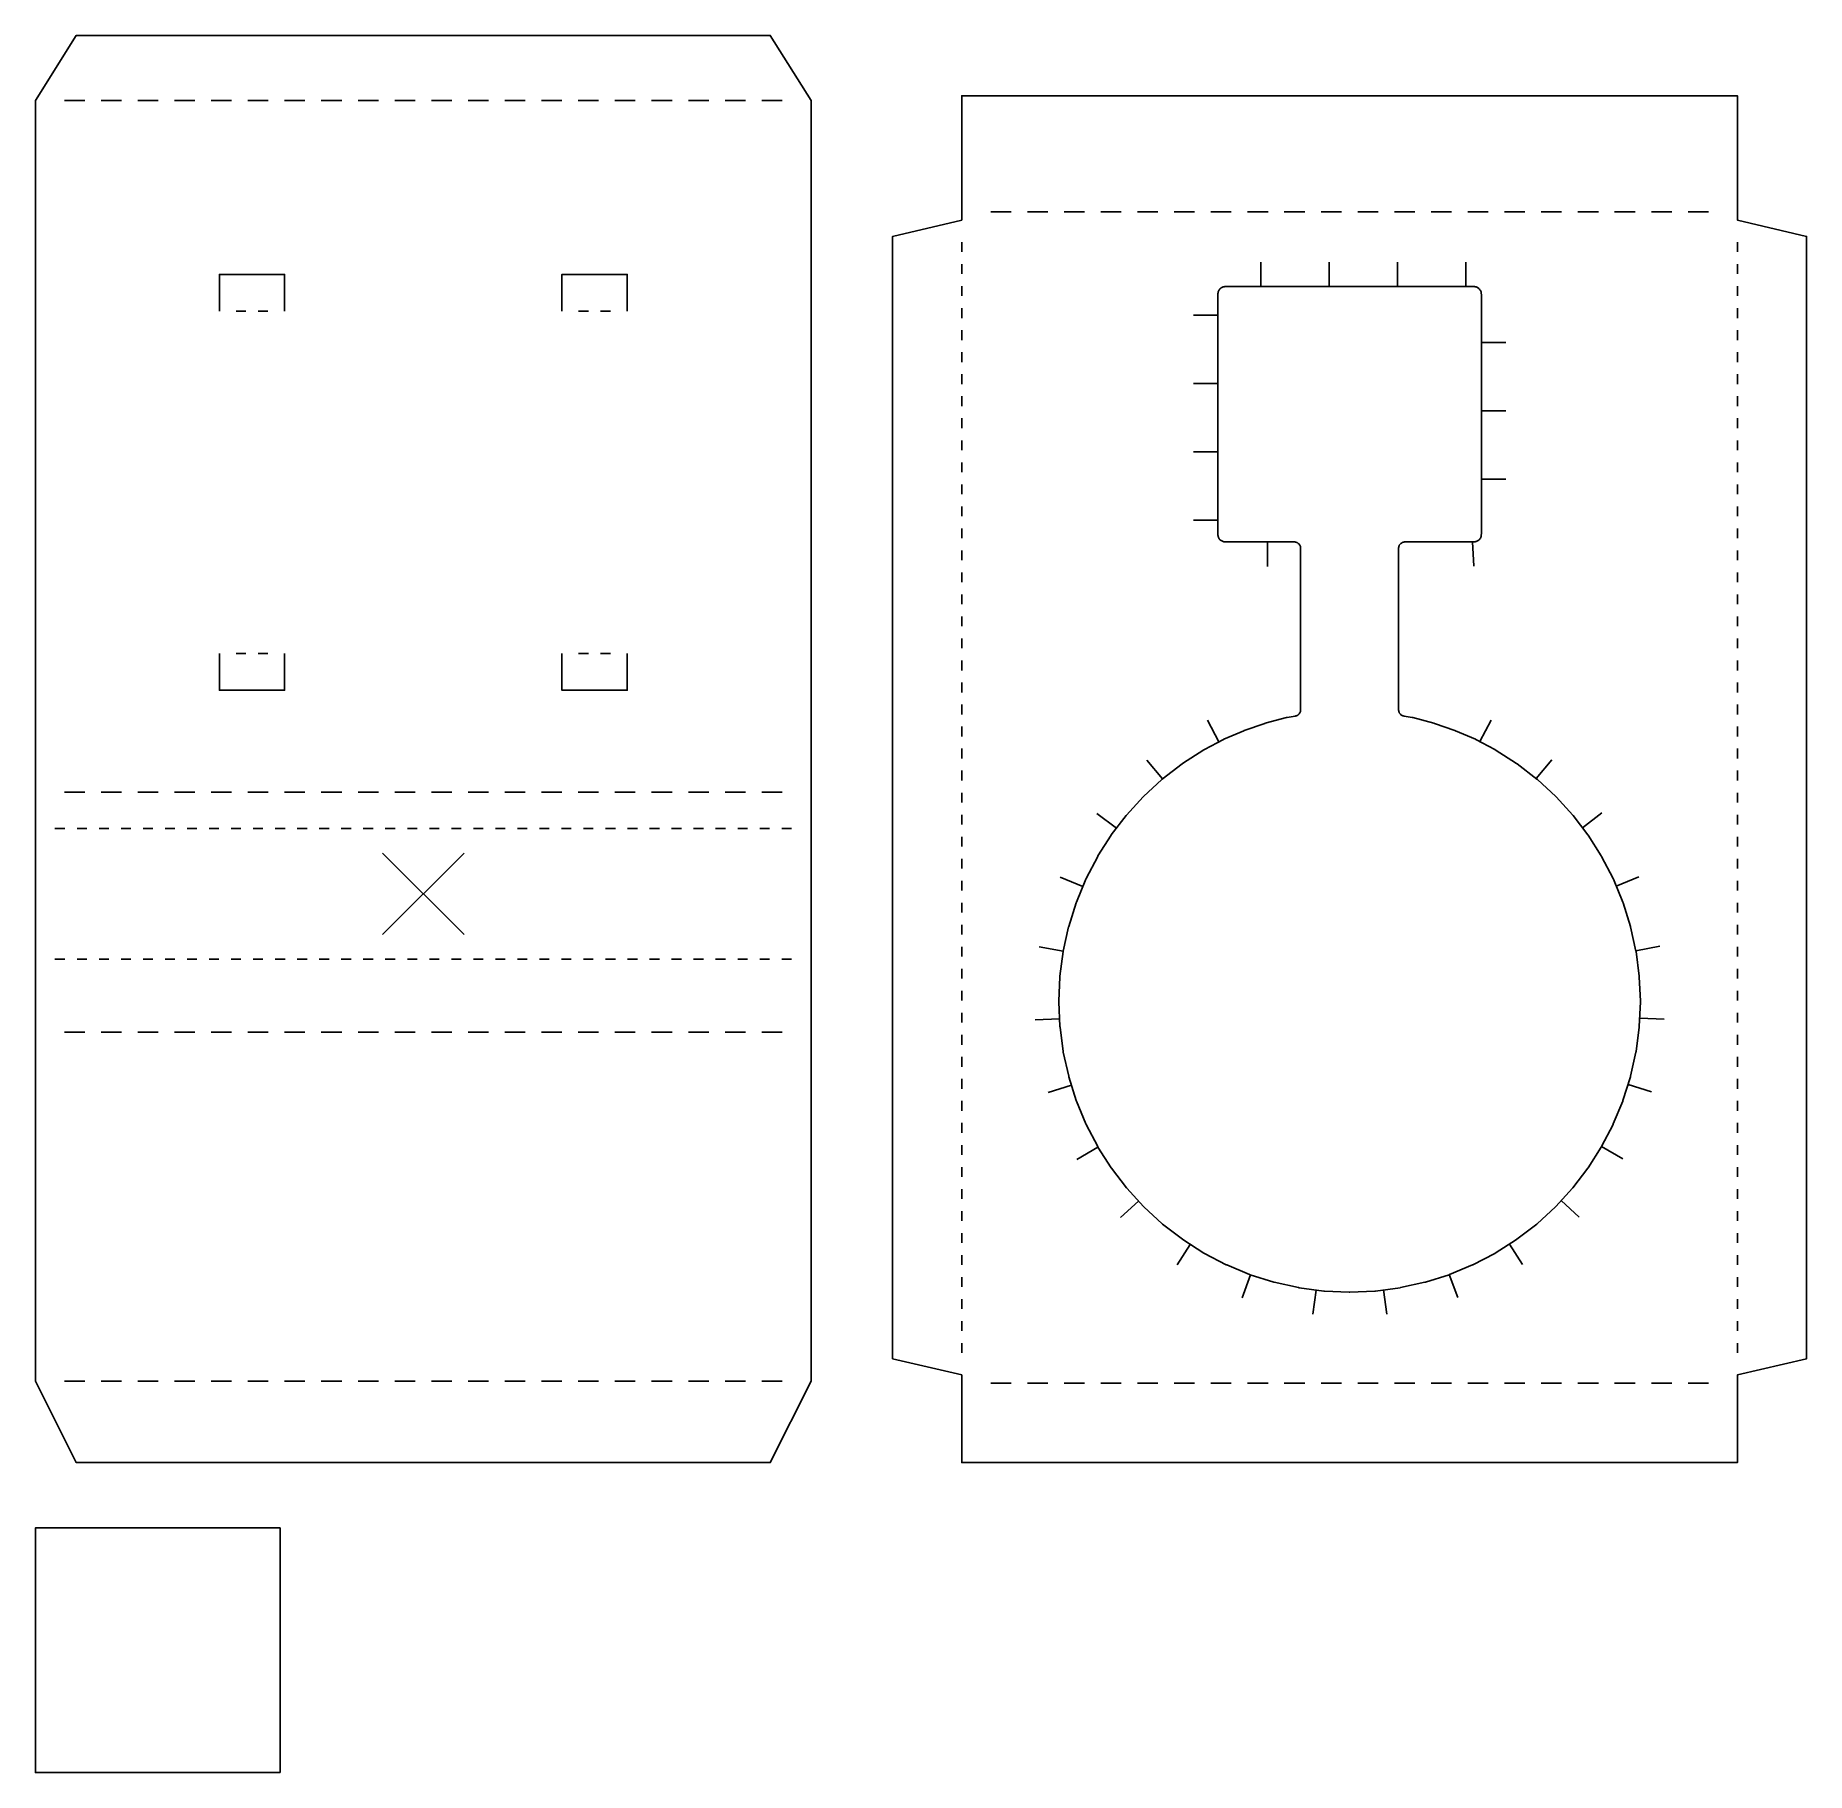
# Model space of a CAD drawing. Extents: x 0 to 217, y 0 to 213.
import ezdxf

# ---------------------------------------------------------------- set-up
doc = ezdxf.new("R2010")
doc.units = 0
for name, color, linetype in [('FALZ_BERG_PERFO', 1, 'Continuous'), ('FALZ_TAL_PERFO', 1, 'Continuous'), ('KONTROLLE_30MM', 7, 'Continuous'), ('SCHNEIDEN', 1, 'Continuous')]:
    doc.layers.add(name, color=color, linetype=linetype)

msp = doc.modelspace()

# ---------------------------------------------------------------- linework, layer by layer
at = {"layer": 'FALZ_BERG_PERFO', "color": 1}
for points in [[(3.55, 205), (6.05, 205)], [(8.05, 205), (10.55, 205)], [(12.55, 205), (15.05, 205)], [(17.05, 205), (19.55, 205)], [(21.55, 205), (24.05, 205)], [(26.05, 205), (28.55, 205)], [(30.55, 205), (33.05, 205)], [(35.05, 205), (37.55, 205)], [(39.55, 205), (42.05, 205)], [(44.05, 205), (46.55, 205)], [(48.55, 205), (51.05, 205)], [(53.05, 205), (55.55, 205)], [(57.55, 205), (60.05, 205)], [(62.05, 205), (64.55, 205)], [(66.55, 205), (69.05, 205)], [(71.05, 205), (73.55, 205)], [(75.55, 205), (78.05, 205)], [(80.05, 205), (82.55, 205)], [(84.55, 205), (87.05, 205)], [(89.05, 205), (91.55, 205)], [(117.12, 191.35), (119.62, 191.35)], [(121.62, 191.35), (124.12, 191.35)], [(126.12, 191.35), (128.62, 191.35)], [(130.62, 191.35), (133.12, 191.35)], [(135.12, 191.35), (137.62, 191.35)], [(139.62, 191.35), (142.12, 191.35)], [(144.12, 191.35), (146.62, 191.35)], [(148.62, 191.35), (151.12, 191.35)], [(153.12, 191.35), (155.62, 191.35)], [(157.62, 191.35), (160.12, 191.35)], [(162.12, 191.35), (164.62, 191.35)], [(166.62, 191.35), (169.12, 191.35)], [(171.12, 191.35), (173.62, 191.35)], [(175.62, 191.35), (178.12, 191.35)], [(180.12, 191.35), (182.62, 191.35)], [(184.62, 191.35), (187.12, 191.35)], [(189.12, 191.35), (191.62, 191.35)], [(193.62, 191.35), (196.12, 191.35)], [(198.12, 191.35), (200.62, 191.35)], [(202.62, 191.35), (205.12, 191.35)], [(3.55, 120.2), (6.05, 120.2)], [(8.05, 120.2), (10.55, 120.2)], [(12.55, 120.2), (15.05, 120.2)], [(17.05, 120.2), (19.55, 120.2)], [(21.55, 120.2), (24.05, 120.2)], [(26.05, 120.2), (28.55, 120.2)], [(30.55, 120.2), (33.05, 120.2)], [(35.05, 120.2), (37.55, 120.2)], [(39.55, 120.2), (42.05, 120.2)], [(44.05, 120.2), (46.55, 120.2)], [(48.55, 120.2), (51.05, 120.2)], [(53.05, 120.2), (55.55, 120.2)], [(57.55, 120.2), (60.05, 120.2)], [(62.05, 120.2), (64.55, 120.2)], [(66.55, 120.2), (69.05, 120.2)], [(71.05, 120.2), (73.55, 120.2)], [(75.55, 120.2), (78.05, 120.2)], [(80.05, 120.2), (82.55, 120.2)], [(84.55, 120.2), (87.05, 120.2)], [(89.05, 120.2), (91.55, 120.2)], [(3.55, 90.8), (6.05, 90.8)], [(8.05, 90.8), (10.55, 90.8)], [(12.55, 90.8), (15.05, 90.8)], [(17.05, 90.8), (19.55, 90.8)], [(21.55, 90.8), (24.05, 90.8)], [(26.05, 90.8), (28.55, 90.8)], [(30.55, 90.8), (33.05, 90.8)], [(35.05, 90.8), (37.55, 90.8)], [(39.55, 90.8), (42.05, 90.8)], [(44.05, 90.8), (46.55, 90.8)], [(48.55, 90.8), (51.05, 90.8)], [(53.05, 90.8), (55.55, 90.8)], [(57.55, 90.8), (60.05, 90.8)], [(62.05, 90.8), (64.55, 90.8)], [(66.55, 90.8), (69.05, 90.8)], [(71.05, 90.8), (73.55, 90.8)], [(75.55, 90.8), (78.05, 90.8)], [(80.05, 90.8), (82.55, 90.8)], [(84.55, 90.8), (87.05, 90.8)], [(89.05, 90.8), (91.55, 90.8)], [(3.55, 48), (6.05, 48)], [(8.05, 48), (10.55, 48)], [(12.55, 48), (15.05, 48)], [(17.05, 48), (19.55, 48)], [(21.55, 48), (24.05, 48)], [(26.05, 48), (28.55, 48)], [(30.55, 48), (33.05, 48)], [(35.05, 48), (37.55, 48)], [(39.55, 48), (42.05, 48)], [(44.05, 48), (46.55, 48)], [(48.55, 48), (51.05, 48)], [(53.05, 48), (55.55, 48)], [(57.55, 48), (60.05, 48)], [(62.05, 48), (64.55, 48)], [(66.55, 48), (69.05, 48)], [(71.05, 48), (73.55, 48)], [(75.55, 48), (78.05, 48)], [(80.05, 48), (82.55, 48)], [(84.55, 48), (87.05, 48)], [(89.05, 48), (91.55, 48)], [(117.12, 47.75), (119.62, 47.75)], [(121.62, 47.75), (124.12, 47.75)], [(126.12, 47.75), (128.62, 47.75)], [(130.62, 47.75), (133.12, 47.75)], [(135.12, 47.75), (137.62, 47.75)], [(139.62, 47.75), (142.12, 47.75)], [(144.12, 47.75), (146.62, 47.75)], [(148.62, 47.75), (151.12, 47.75)], [(153.12, 47.75), (155.62, 47.75)], [(157.62, 47.75), (160.12, 47.75)], [(162.12, 47.75), (164.62, 47.75)], [(166.62, 47.75), (169.12, 47.75)], [(171.12, 47.75), (173.62, 47.75)], [(175.62, 47.75), (178.12, 47.75)], [(180.12, 47.75), (182.62, 47.75)], [(184.62, 47.75), (187.12, 47.75)], [(189.12, 47.75), (191.62, 47.75)], [(193.62, 47.75), (196.12, 47.75)], [(198.12, 47.75), (200.62, 47.75)], [(202.62, 47.75), (205.12, 47.75)]]:
    msp.add_lwpolyline(points, dxfattribs=at)
at = {"layer": 'FALZ_TAL_PERFO', "color": 1}
for points in [[(113.57, 186.45), (113.57, 187.65)], [(208.67, 186.45), (208.67, 187.65)], [(113.57, 183.75), (113.57, 184.95)], [(208.67, 183.75), (208.67, 184.95)], [(113.57, 181.05), (113.57, 182.25)], [(208.67, 181.05), (208.67, 182.25)], [(24.6, 179.2), (25.8, 179.2)], [(27.3, 179.2), (28.5, 179.2)], [(66.6, 179.2), (67.8, 179.2)], [(69.3, 179.2), (70.5, 179.2)], [(113.57, 178.35), (113.57, 179.55)], [(208.67, 178.35), (208.67, 179.55)], [(113.57, 175.65), (113.57, 176.85)], [(208.67, 175.65), (208.67, 176.85)], [(113.57, 172.95), (113.57, 174.15)], [(208.67, 172.95), (208.67, 174.15)], [(113.57, 170.25), (113.57, 171.45)], [(208.67, 170.25), (208.67, 171.45)], [(113.57, 167.55), (113.57, 168.75)], [(208.67, 167.55), (208.67, 168.75)], [(113.57, 164.85), (113.57, 166.05)], [(208.67, 164.85), (208.67, 166.05)], [(113.57, 162.15), (113.57, 163.35)], [(208.67, 162.15), (208.67, 163.35)], [(113.57, 159.45), (113.57, 160.65)], [(208.67, 159.45), (208.67, 160.65)], [(113.57, 156.75), (113.57, 157.95)], [(208.67, 156.75), (208.67, 157.95)], [(113.57, 154.05), (113.57, 155.25)], [(208.67, 154.05), (208.67, 155.25)], [(113.57, 151.35), (113.57, 152.55)], [(208.67, 151.35), (208.67, 152.55)], [(113.57, 148.65), (113.57, 149.85)], [(208.67, 148.65), (208.67, 149.85)], [(113.57, 145.95), (113.57, 147.15)], [(208.67, 145.95), (208.67, 147.15)], [(113.57, 143.25), (113.57, 144.45)], [(208.67, 143.25), (208.67, 144.45)], [(113.57, 140.55), (113.57, 141.75)], [(208.67, 140.55), (208.67, 141.75)], [(113.57, 137.85), (113.57, 139.05)], [(208.67, 137.85), (208.67, 139.05)], [(24.6, 137.2), (25.8, 137.2)], [(27.3, 137.2), (28.5, 137.2)], [(66.6, 137.2), (67.8, 137.2)], [(69.3, 137.2), (70.5, 137.2)], [(113.57, 135.15), (113.57, 136.35)], [(208.67, 135.15), (208.67, 136.35)], [(113.57, 132.45), (113.57, 133.65)], [(208.67, 132.45), (208.67, 133.65)], [(113.57, 129.75), (113.57, 130.95)], [(208.67, 129.75), (208.67, 130.95)], [(113.57, 127.05), (113.57, 128.25)], [(208.67, 127.05), (208.67, 128.25)], [(113.57, 124.35), (113.57, 125.55)], [(208.67, 124.35), (208.67, 125.55)], [(113.57, 121.65), (113.57, 122.85)], [(208.67, 121.65), (208.67, 122.85)], [(113.57, 118.95), (113.57, 120.15)], [(208.67, 118.95), (208.67, 120.15)], [(113.57, 116.25), (113.57, 117.45)], [(208.67, 116.25), (208.67, 117.45)], [(2.4, 115.75), (3.6, 115.75)], [(5.1, 115.75), (6.3, 115.75)], [(7.8, 115.75), (9, 115.75)], [(10.5, 115.75), (11.7, 115.75)], [(13.2, 115.75), (14.4, 115.75)], [(15.9, 115.75), (17.1, 115.75)], [(18.6, 115.75), (19.8, 115.75)], [(21.3, 115.75), (22.5, 115.75)], [(24, 115.75), (25.2, 115.75)], [(26.7, 115.75), (27.9, 115.75)], [(29.4, 115.75), (30.6, 115.75)], [(32.1, 115.75), (33.3, 115.75)], [(34.8, 115.75), (36, 115.75)], [(37.5, 115.75), (38.7, 115.75)], [(40.2, 115.75), (41.4, 115.75)], [(42.9, 115.75), (44.1, 115.75)], [(45.6, 115.75), (46.8, 115.75)], [(48.3, 115.75), (49.5, 115.75)], [(51, 115.75), (52.2, 115.75)], [(53.7, 115.75), (54.9, 115.75)], [(56.4, 115.75), (57.6, 115.75)], [(59.1, 115.75), (60.3, 115.75)], [(61.8, 115.75), (63, 115.75)], [(64.5, 115.75), (65.7, 115.75)], [(67.2, 115.75), (68.4, 115.75)], [(69.9, 115.75), (71.1, 115.75)], [(72.6, 115.75), (73.8, 115.75)], [(75.3, 115.75), (76.5, 115.75)], [(78, 115.75), (79.2, 115.75)], [(80.7, 115.75), (81.9, 115.75)], [(83.4, 115.75), (84.6, 115.75)], [(86.1, 115.75), (87.3, 115.75)], [(88.8, 115.75), (90, 115.75)], [(91.5, 115.75), (92.7, 115.75)], [(113.57, 113.55), (113.57, 114.75)], [(208.67, 113.55), (208.67, 114.75)], [(113.57, 110.85), (113.57, 112.05)], [(208.67, 110.85), (208.67, 112.05)], [(113.57, 108.15), (113.57, 109.35)], [(208.67, 108.15), (208.67, 109.35)], [(113.57, 105.45), (113.57, 106.65)], [(208.67, 105.45), (208.67, 106.65)], [(113.57, 102.75), (113.57, 103.95)], [(208.67, 102.75), (208.67, 103.95)], [(113.57, 100.05), (113.57, 101.25)], [(208.67, 100.05), (208.67, 101.25)], [(2.4, 99.75), (3.6, 99.75)], [(5.1, 99.75), (6.3, 99.75)], [(7.8, 99.75), (9, 99.75)], [(10.5, 99.75), (11.7, 99.75)], [(13.2, 99.75), (14.4, 99.75)], [(15.9, 99.75), (17.1, 99.75)], [(18.6, 99.75), (19.8, 99.75)], [(21.3, 99.75), (22.5, 99.75)], [(24, 99.75), (25.2, 99.75)], [(26.7, 99.75), (27.9, 99.75)], [(29.4, 99.75), (30.6, 99.75)], [(32.1, 99.75), (33.3, 99.75)], [(34.8, 99.75), (36, 99.75)], [(37.5, 99.75), (38.7, 99.75)], [(40.2, 99.75), (41.4, 99.75)], [(42.9, 99.75), (44.1, 99.75)], [(45.6, 99.75), (46.8, 99.75)], [(48.3, 99.75), (49.5, 99.75)], [(51, 99.75), (52.2, 99.75)], [(53.7, 99.75), (54.9, 99.75)], [(56.4, 99.75), (57.6, 99.75)], [(59.1, 99.75), (60.3, 99.75)], [(61.8, 99.75), (63, 99.75)], [(64.5, 99.75), (65.7, 99.75)], [(67.2, 99.75), (68.4, 99.75)], [(69.9, 99.75), (71.1, 99.75)], [(72.6, 99.75), (73.8, 99.75)], [(75.3, 99.75), (76.5, 99.75)], [(78, 99.75), (79.2, 99.75)], [(80.7, 99.75), (81.9, 99.75)], [(83.4, 99.75), (84.6, 99.75)], [(86.1, 99.75), (87.3, 99.75)], [(88.8, 99.75), (90, 99.75)], [(91.5, 99.75), (92.7, 99.75)], [(113.57, 97.35), (113.57, 98.55)], [(208.67, 97.35), (208.67, 98.55)], [(113.57, 94.65), (113.57, 95.85)], [(208.67, 94.65), (208.67, 95.85)], [(113.57, 91.95), (113.57, 93.15)], [(208.67, 91.95), (208.67, 93.15)], [(113.57, 89.25), (113.57, 90.45)], [(208.67, 89.25), (208.67, 90.45)], [(113.57, 86.55), (113.57, 87.75)], [(208.67, 86.55), (208.67, 87.75)], [(113.57, 83.85), (113.57, 85.05)], [(208.67, 83.85), (208.67, 85.05)], [(113.57, 81.15), (113.57, 82.35)], [(208.67, 81.15), (208.67, 82.35)], [(113.57, 78.45), (113.57, 79.65)], [(208.67, 78.45), (208.67, 79.65)], [(113.57, 75.75), (113.57, 76.95)], [(208.67, 75.75), (208.67, 76.95)], [(113.57, 73.05), (113.57, 74.25)], [(208.67, 73.05), (208.67, 74.25)], [(113.57, 70.35), (113.57, 71.55)], [(208.67, 70.35), (208.67, 71.55)], [(113.57, 67.65), (113.57, 68.85)], [(208.67, 67.65), (208.67, 68.85)], [(113.57, 64.95), (113.57, 66.15)], [(208.67, 64.95), (208.67, 66.15)], [(113.57, 62.25), (113.57, 63.45)], [(208.67, 62.25), (208.67, 63.45)], [(113.57, 59.55), (113.57, 60.75)], [(208.67, 59.55), (208.67, 60.75)], [(113.57, 56.85), (113.57, 58.05)], [(208.67, 56.85), (208.67, 58.05)], [(113.57, 54.15), (113.57, 55.35)], [(208.67, 54.15), (208.67, 55.35)], [(113.57, 51.45), (113.57, 52.65)], [(208.67, 51.45), (208.67, 52.65)]]:
    msp.add_lwpolyline(points, dxfattribs=at)
at = {"layer": 'KONTROLLE_30MM', "color": 7}
msp.add_lwpolyline([(30, 0), (30, 30), (0, 30), (0, 0)], close=True, dxfattribs=at)
at = {"layer": 'SCHNEIDEN', "color": 1}
for points in [[(95.1, 48), (95.1, 48), (95.1, 48), (90.1, 38), (90.1, 38), (90.1, 38), (5, 38), (5, 38), (5, 38), (0, 48), (0, 48), (0, 48), (0, 48), (0, 48), (0, 205), (5, 213), (90.1, 213), (95.1, 205), (95.1, 48), (95.1, 48)], [(113.57, 190.35), (113.57, 190.35), (113.57, 190.35), (113.57, 190.35), (113.57, 190.35), (113.57, 190.35), (113.57, 190.35), (113.57, 190.35), (113.57, 190.35), (113.57, 190.35), (113.57, 190.35), (113.57, 190.35), (113.57, 190.35), (113.57, 190.35), (113.57, 190.35), (113.57, 205.6), (113.57, 205.6), (113.57, 205.6), (208.67, 205.6), (208.67, 205.6), (208.67, 205.6), (208.67, 190.35), (208.67, 190.35), (208.67, 190.35), (208.67, 190.35), (208.67, 190.35), (208.67, 190.35), (208.67, 190.35), (208.67, 190.35), (208.67, 190.35), (208.67, 190.35), (208.67, 190.35), (208.68, 190.35), (208.68, 190.35), (208.68, 190.35), (208.68, 190.35), (217.15, 188.35), (217.15, 188.35), (217.15, 188.35), (217.15, 50.75), (217.15, 50.75), (217.15, 50.75), (208.68, 48.75), (208.68, 48.75), (208.68, 48.75), (208.68, 48.75), (208.67, 48.75), (208.67, 48.75), (208.67, 48.75), (208.67, 48.75), (208.67, 48.75), (208.67, 48.75), (208.67, 48.75), (208.67, 48.75), (208.67, 48.75), (208.67, 48.75), (208.67, 48.75), (208.67, 38), (113.57, 38), (113.57, 48.75), (113.57, 48.75), (113.57, 48.75), (113.57, 48.75), (113.57, 48.75), (113.57, 48.75), (113.57, 48.75), (113.57, 48.75), (113.57, 48.75), (113.57, 48.75), (113.57, 48.75), (113.57, 48.75), (113.57, 48.75), (113.57, 48.75), (113.57, 48.75), (105.1, 50.75), (105.1, 50.75), (105.1, 50.75), (105.1, 188.35), (105.1, 188.35), (105.1, 188.35)], [(158.03, 59.04), (157.96, 59.04), (154.93, 59.44), (154.87, 59.46), (151.89, 60.12), (151.82, 60.14), (148.93, 61.05), (148.86, 61.08), (146.07, 62.24), (146, 62.27), (143.33, 63.66), (143.27, 63.7), (140.67, 65.35), (140.62, 65.39), (138.19, 67.26), (138.14, 67.3), (135.9, 69.37), (135.85, 69.42), (133.8, 71.65), (133.76, 71.71), (131.92, 74.1), (131.88, 74.16), (130.27, 76.7), (130.24, 76.76), (128.83, 79.46), (128.8, 79.53), (127.63, 82.34), (127.61, 82.4), (126.7, 85.3), (126.68, 85.37), (126.02, 88.33), (126.01, 88.4), (125.62, 91.41), (125.61, 91.48), (125.48, 94.52), (125.48, 94.58), (125.61, 97.59), (125.61, 97.66), (126, 100.66), (126.02, 100.72), (126.67, 103.68), (126.68, 103.75), (127.59, 106.65), (127.62, 106.72), (128.79, 109.55), (128.82, 109.61), (130.24, 112.34), (130.27, 112.4), (131.87, 114.92), (131.91, 114.97), (133.73, 117.36), (133.77, 117.41), (135.81, 119.65), (135.86, 119.7), (138.1, 121.77), (138.16, 121.81), (140.59, 123.69), (140.65, 123.73), (143.27, 125.41), (143.33, 125.44), (145.66, 126.67), (145.71, 126.7), (148.15, 127.75), (148.21, 127.78), (150.73, 128.65), (150.79, 128.67), (153.39, 129.35), (153.45, 129.36), (154.45, 129.54), (154.54, 129.57), (154.62, 129.59), (154.69, 129.62), (154.76, 129.66), (154.83, 129.71), (154.88, 129.76), (154.94, 129.82), (154.99, 129.89), (155.03, 129.95), (155.06, 130.02), (155.09, 130.1), (155.11, 130.18), (155.12, 130.25), (155.12, 130.35), (155.12, 150.08), (155.12, 150.18), (155.11, 150.26), (155.09, 150.33), (155.06, 150.41), (155.03, 150.48), (154.99, 150.54), (154.94, 150.61), (154.89, 150.67), (154.83, 150.72), (154.77, 150.76), (154.7, 150.81), (154.63, 150.84), (154.56, 150.86), (154.48, 150.88), (154.4, 150.9), (154.31, 150.9), (145.91, 150.9), (145.86, 150.9), (145.82, 150.9), (145.73, 150.91), (145.72, 150.92), (145.63, 150.94), (145.62, 150.94), (145.54, 150.97), (145.53, 150.97), (145.44, 151.01), (145.44, 151.02), (145.36, 151.07), (145.35, 151.07), (145.28, 151.13), (145.27, 151.13), (145.21, 151.2), (145.2, 151.21), (145.15, 151.28), (145.14, 151.29), (145.09, 151.36), (145.09, 151.37), (145.05, 151.45), (145.04, 151.46), (145.01, 151.55), (145.01, 151.56), (144.99, 151.64), (144.99, 151.66), (144.98, 151.74), (144.98, 151.79), (144.97, 151.83), (144.97, 181.27), (144.98, 181.31), (144.98, 181.36), (144.99, 181.45), (144.99, 181.46), (145.01, 181.54), (145.01, 181.55), (145.04, 181.64), (145.05, 181.65), (145.09, 181.73), (145.09, 181.74), (145.14, 181.82), (145.15, 181.82), (145.2, 181.89), (145.21, 181.9), (145.27, 181.97), (145.28, 181.97), (145.35, 182.03), (145.36, 182.04), (145.44, 182.08), (145.45, 182.09), (145.53, 182.13), (145.54, 182.13), (145.62, 182.16), (145.63, 182.16), (145.72, 182.18), (145.73, 182.19), (145.82, 182.2), (145.86, 182.2), (145.91, 182.2), (176.34, 182.2), (176.39, 182.2), (176.43, 182.2), (176.52, 182.19), (176.53, 182.18), (176.62, 182.16), (176.63, 182.16), (176.71, 182.13), (176.72, 182.13), (176.81, 182.09), (176.81, 182.08), (176.89, 182.04), (176.9, 182.03), (176.97, 181.97), (176.98, 181.97), (177.04, 181.9), (177.05, 181.89), (177.1, 181.82), (177.11, 181.81), (177.16, 181.74), (177.16, 181.73), (177.2, 181.65), (177.21, 181.64), (177.24, 181.55), (177.24, 181.54), (177.26, 181.46), (177.26, 181.44), (177.27, 181.36), (177.27, 181.31), (177.28, 181.27), (177.28, 151.83), (177.27, 151.79), (177.27, 151.74), (177.26, 151.66), (177.26, 151.64), (177.24, 151.56), (177.24, 151.55), (177.21, 151.46), (177.2, 151.45), (177.16, 151.37), (177.16, 151.36), (177.11, 151.29), (177.1, 151.28), (177.05, 151.21), (177.04, 151.2), (176.98, 151.13), (176.97, 151.13), (176.9, 151.07), (176.89, 151.06), (176.81, 151.02), (176.8, 151.01), (176.72, 150.97), (176.71, 150.97), (176.63, 150.94), (176.62, 150.94), (176.53, 150.92), (176.52, 150.91), (176.43, 150.9), (176.39, 150.9), (176.34, 150.9), (167.94, 150.9), (167.85, 150.9), (167.77, 150.88), (167.69, 150.86), (167.62, 150.84), (167.55, 150.81), (167.48, 150.76), (167.42, 150.72), (167.36, 150.67), (167.31, 150.61), (167.26, 150.54), (167.22, 150.48), (167.19, 150.41), (167.16, 150.33), (167.14, 150.26), (167.13, 150.18), (167.12, 150.08), (167.12, 130.35), (167.13, 130.25), (167.14, 130.18), (167.16, 130.1), (167.19, 130.02), (167.22, 129.95), (167.26, 129.89), (167.31, 129.82), (167.37, 129.76), (167.42, 129.71), (167.49, 129.66), (167.56, 129.62), (167.63, 129.59), (167.71, 129.57), (167.8, 129.54), (168.8, 129.36), (168.86, 129.35), (171.46, 128.67), (171.52, 128.65), (174.04, 127.78), (174.1, 127.75), (176.54, 126.7), (176.59, 126.67), (178.92, 125.44), (178.98, 125.41), (181.6, 123.73), (181.66, 123.69), (184.09, 121.81), (184.15, 121.77), (186.39, 119.7), (186.44, 119.65), (188.48, 117.41), (188.52, 117.36), (190.34, 114.97), (190.38, 114.92), (191.98, 112.4), (192.01, 112.34), (193.43, 109.61), (193.46, 109.55), (194.63, 106.72), (194.66, 106.65), (195.57, 103.75), (195.58, 103.68), (196.23, 100.72), (196.25, 100.66), (196.64, 97.66), (196.64, 97.59), (196.77, 94.58), (196.77, 94.52), (196.64, 91.48), (196.63, 91.41), (196.24, 88.4), (196.23, 88.33), (195.57, 85.37), (195.55, 85.3), (194.64, 82.4), (194.62, 82.34), (193.45, 79.53), (193.42, 79.46), (192.01, 76.76), (191.98, 76.7), (190.37, 74.16), (190.33, 74.1), (188.49, 71.71), (188.45, 71.65), (186.4, 69.42), (186.35, 69.37), (184.11, 67.3), (184.06, 67.26), (181.63, 65.39), (181.58, 65.35), (178.98, 63.7), (178.92, 63.66), (176.25, 62.27), (176.18, 62.24), (173.39, 61.08), (173.32, 61.05), (170.43, 60.14), (170.36, 60.12), (167.38, 59.46), (167.32, 59.44), (164.29, 59.04), (164.22, 59.04), (161.16, 58.9), (161.09, 58.9)]]:
    msp.add_lwpolyline(points, close=True, dxfattribs=at)
for points in [[(150.25, 182.2), (150.25, 185.2)], [(158.63, 182.2), (158.63, 185.2)], [(167, 182.2), (167, 185.2)], [(175.38, 182.2), (175.38, 185.2)], [(22.55, 179.2), (22.55, 183.7), (30.55, 183.7), (30.55, 179.2)], [(64.55, 179.2), (64.55, 183.7), (72.55, 183.7), (72.55, 179.2)], [(144.97, 178.71), (141.97, 178.71)], [(177.28, 175.33), (180.28, 175.33)], [(144.97, 170.33), (141.97, 170.33)], [(177.28, 166.96), (180.28, 166.96)], [(144.97, 161.96), (141.97, 161.96)], [(177.28, 158.58), (180.28, 158.58)], [(144.97, 153.58), (141.97, 153.58)], [(151.06, 150.9), (151.06, 147.9)], [(176.19, 150.9), (176.36, 147.91)], [(22.55, 137.2), (22.55, 132.7), (30.55, 132.7), (30.55, 137.2)], [(64.55, 137.2), (64.55, 132.7), (72.55, 132.7), (72.55, 137.2)], [(145.1, 126.38), (143.7, 129.03)], [(177.09, 126.41), (178.49, 129.06)], [(138.19, 121.83), (136.26, 124.14)], [(184.01, 121.88), (185.92, 124.19)], [(132.53, 115.79), (130.15, 117.61)], [(189.67, 115.85), (192.06, 117.67)], [(42.55, 102.75), (52.55, 112.75)], [(42.55, 112.75), (52.55, 102.75)], [(128.41, 108.63), (125.63, 109.77)], [(193.82, 108.69), (196.59, 109.84)], [(126.01, 100.71), (123.06, 101.23)], [(196.22, 100.77), (199.17, 101.31)], [(125.57, 92.44), (122.57, 92.31)], [(196.69, 92.51), (199.68, 92.38)], [(127.01, 84.3), (124.15, 83.4)], [(195.26, 84.37), (198.12, 83.47)], [(130.27, 76.7), (127.68, 75.19)], [(192.01, 76.76), (194.62, 75.27)], [(135.24, 70.08), (133.02, 68.06)], [(187.06, 70.13), (189.27, 68.11)], [(141.58, 64.77), (139.97, 62.24)], [(180.73, 64.81), (182.34, 62.28)], [(148.97, 61.04), (147.96, 58.22)], [(173.35, 61.06), (174.38, 58.25)], [(157.02, 59.17), (156.63, 56.19)], [(165.29, 59.18), (165.69, 56.2)]]:
    msp.add_lwpolyline(points, dxfattribs=at)

doc.saveas('drawing.dxf')
